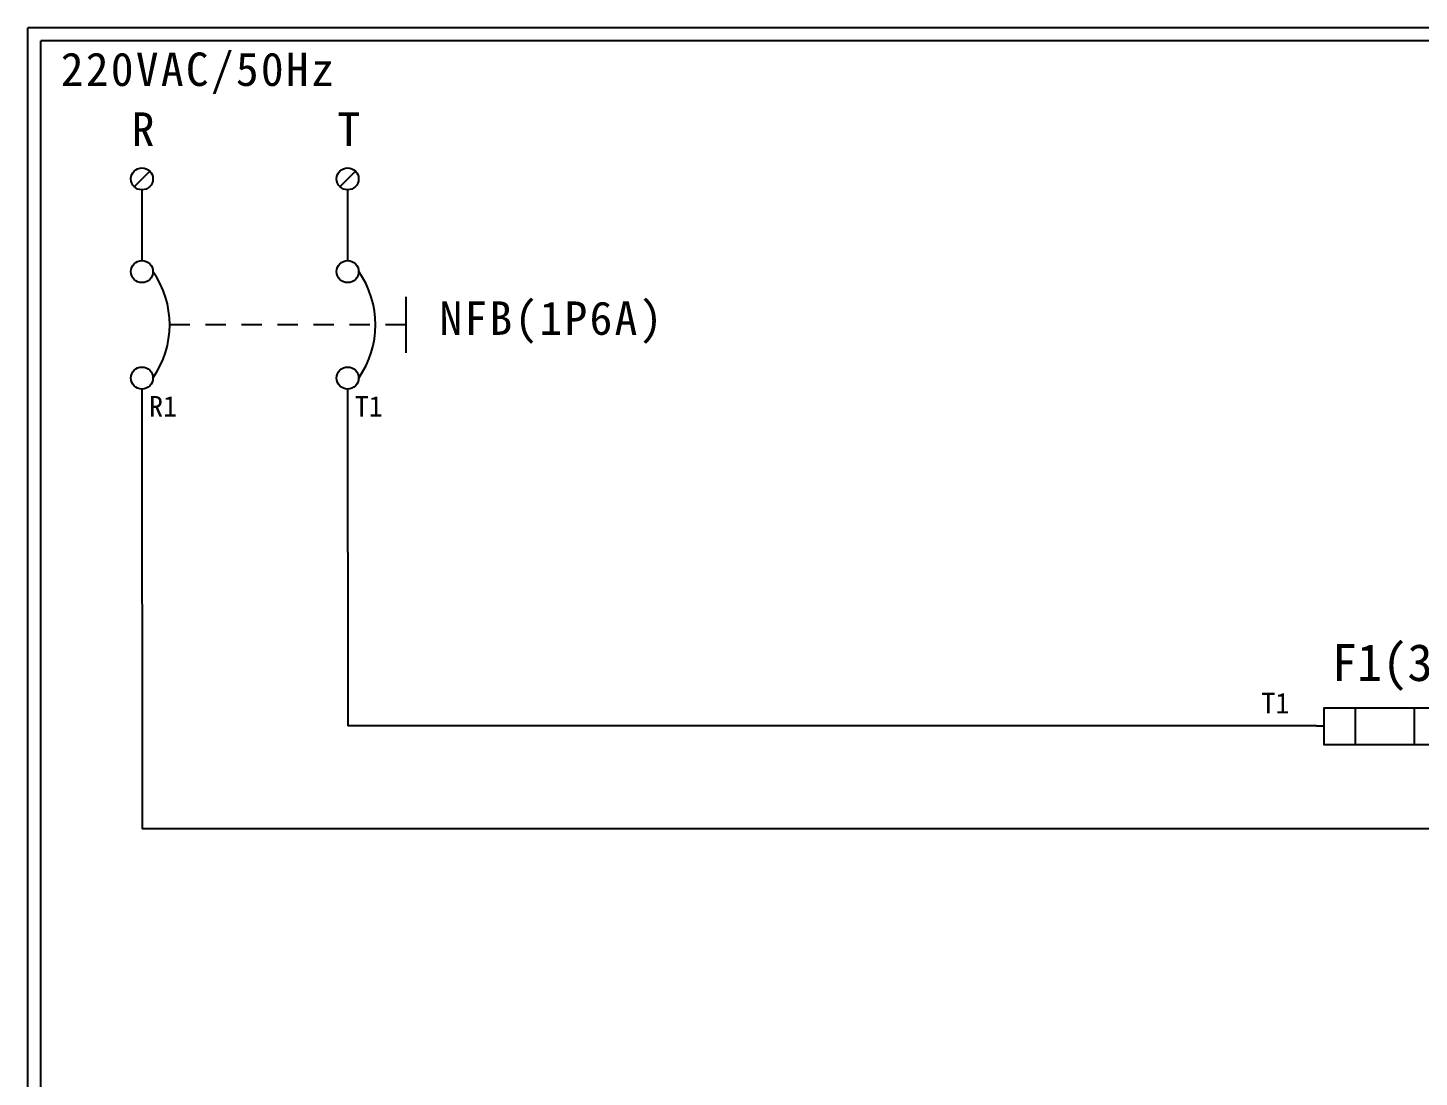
# Model space of a CAD drawing. Extents: x -24 to 263, y 255 to 459.
# Drawn here: x -23.6 to 111.7, y 357.5 to 459.4 of the extents above; entities that cross this region are included whole.
import ezdxf

# ---------------------------------------------------------------- set-up
doc = ezdxf.new("R2010")
doc.units = 0
doc.linetypes.add('HIDDEN9', pattern=[3.5, 2, -1.5])
doc.layers.get('0').update_dxf_attribs({"linetype": 'CONTINUOUS'})
doc.layers.add('圖框層', color=7, linetype='CONTINUOUS')
doc.layers.add('標尺寸層', color=3, linetype='CONTINUOUS')
doc.styles.add('STSL', font='kaiu.ttf')
doc.styles.add('標楷體', font='kaiu.ttf')

msp = doc.modelspace()

# ---------------------------------------------------------------- linework, layer by layer
for p, q in [((-11.73, 445.52), (-13.24, 444.01)), ((8.27, 445.52), (6.76, 444.01)), ((-12.49, 424.28), (-12.46, 382.67)), ((7.51, 424.28), (7.53, 392.67)), ((101.7, 391.6), (8.58, 391.6)), ((122.41, 381.6), (-11.42, 381.6))]:
    msp.add_line(p, q)
at = {"color": 7, "linetype": 'HIDDEN9'}
msp.add_line((13.18, 430.59), (-9.79, 430.59), dxfattribs=at)
for centre in [(-12.49, 444.77), (7.51, 444.77), (-12.49, 435.76), (7.51, 435.76), (-12.49, 425.41), (7.51, 425.41)]:
    msp.add_circle(centre, 1.07)
at = {"color": 7}
for centre in [(-18.84, 430.59), (1.16, 430.59)]:
    msp.add_arc(centre, 9.05, 325.1286, 34.8714, dxfattribs=at)
at = {"layer": '圖框層', "color": 7}
for p, q in [((263.42, 459.45), (-23.58, 459.45)), ((-23.58, 255.48), (-23.58, 459.45)), ((262.17, 458.2), (-22.33, 458.2)), ((-22.33, 256.73), (-22.33, 458.2))]:
    msp.add_line(p, q, dxfattribs=at)
at = {"layer": '標尺寸層', "color": 7}
for p, q in [((-12.49, 443.7), (-12.49, 436.84)), ((7.51, 443.7), (7.51, 436.84)), ((13.18, 433.32), (13.18, 427.86)), ((-12.49, 424.34), (-12.49, 424.28)), ((7.51, 424.34), (7.51, 424.28)), ((7.53, 392.67), (7.53, 391.6)), ((105.46, 393.36), (105.46, 389.77)), ((111.2, 393.36), (111.2, 389.77)), ((8.58, 391.6), (7.53, 391.6)), ((101.7, 391.6), (102.46, 391.6)), ((-12.46, 382.67), (-12.46, 381.6)), ((-11.42, 381.6), (-12.46, 381.6))]:
    msp.add_line(p, q, dxfattribs=at)
msp.add_lwpolyline([(114.2, 393.36), (114.2, 389.77), (102.46, 389.77), (102.46, 393.36)], close=True, dxfattribs=at)

# ---------------------------------------------------------------- texts
at = {"color": 0, "char_height": 3.25, "style": '標楷體'}
for s, insert, width, attachment_point in [('\\pt6.5;{\\T1.1;220VAC/50Hz}', (-20.38, 457.05), 35.213, 1), ('\\pt6.5;{\\T1.1;R}', (-13.49, 451.23), 2, 1), ('\\pt6.5;{\\T1.1;T}', (6.51, 451.23), 2, 1), ('\\pt6.5;{\\T1.1;NFB(1P6A)}', (27.38, 432.86), 24.6072, 2)]:
    msp.add_mtext(s, dxfattribs=dict(at, insert=insert, width=width, attachment_point=attachment_point))
at = {"layer": '圖框層', "color": 4, "style": 'STSL'}
for s, height, p in [('R1', 2, (-11.8, 421.67)), ('T1', 2, (8.2, 421.67)), ('F1(3A)', 3.6, (103.19, 395.97)), ('T1', 2, (96.34, 392.82))]:
    msp.add_text(s, height=height, dxfattribs=at).set_placement(p)

doc.saveas('drawing.dxf')
